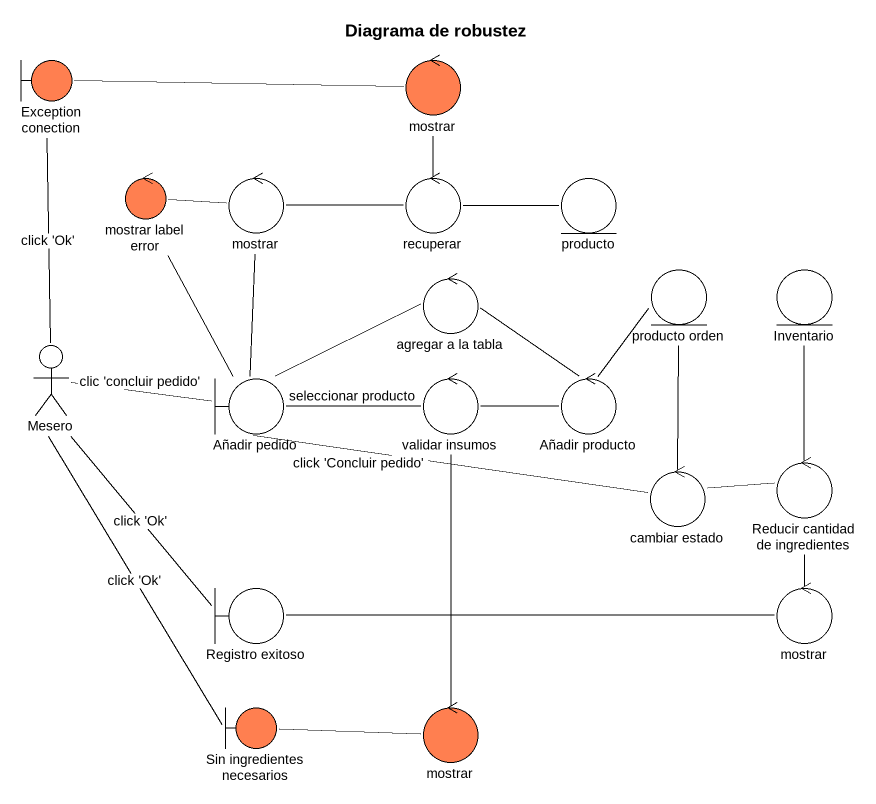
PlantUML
@startuml
title Diagrama de robustez
boundary "Exception conection" as Exception_conection #FF7F50
control mostrar #FF7F50
control "mostrar label error" as mostrar_label_error #FF7F50
control "mostrar" as mostrar_2
control recuperar
entity producto
control "agregar a la tabla" as agregar_a_la_tabla
entity "producto orden" as producto_orden
entity Inventario
actor Mesero
boundary "Añadir pedido" as Añadir_pedido
control "validar insumos" as validar_insumos
control "Añadir producto" as Añadir_producto
control "Reducir cantidad de ingredientes" as Reducir_cantidad_de
control "cambiar estado" as cambiar_estado
boundary "Registro exitoso" as Registro_exitoso
control "mostrar" as mostrar_3
boundary "Sin ingredientes necesarios" as Sin_ingredientes_necesarios #FF7F50
control "mostrar" as mostrar_4 #FF7F50
Exception_conection -- Mesero : click 'Ok'
mostrar -left- Exception_conection
mostrar_label_error -- Añadir_pedido
mostrar_2 -left- mostrar_label_error
mostrar_2 -- Añadir_pedido
recuperar -up- mostrar
recuperar -left- mostrar_2
recuperar -right- producto
agregar_a_la_tabla -left- Añadir_pedido
Mesero -right- Añadir_pedido : clic 'concluir pedido'
Mesero -- Registro_exitoso : click 'Ok'
Mesero -- Sin_ingredientes_necesarios : click 'Ok'
Añadir_pedido -right- validar_insumos : seleccionar producto
Añadir_pedido -right- cambiar_estado : click 'Concluir pedido'
validar_insumos -right- Añadir_producto
validar_insumos -- mostrar_4
Añadir_producto -up- agregar_a_la_tabla
Añadir_producto -up- producto_orden
Reducir_cantidad_de -up- Inventario
Reducir_cantidad_de -- mostrar_3
cambiar_estado -up- producto_orden
cambiar_estado -right- Reducir_cantidad_de
mostrar_3 -left- Registro_exitoso
Sin_ingredientes_necesarios -right- mostrar_4
@enduml
